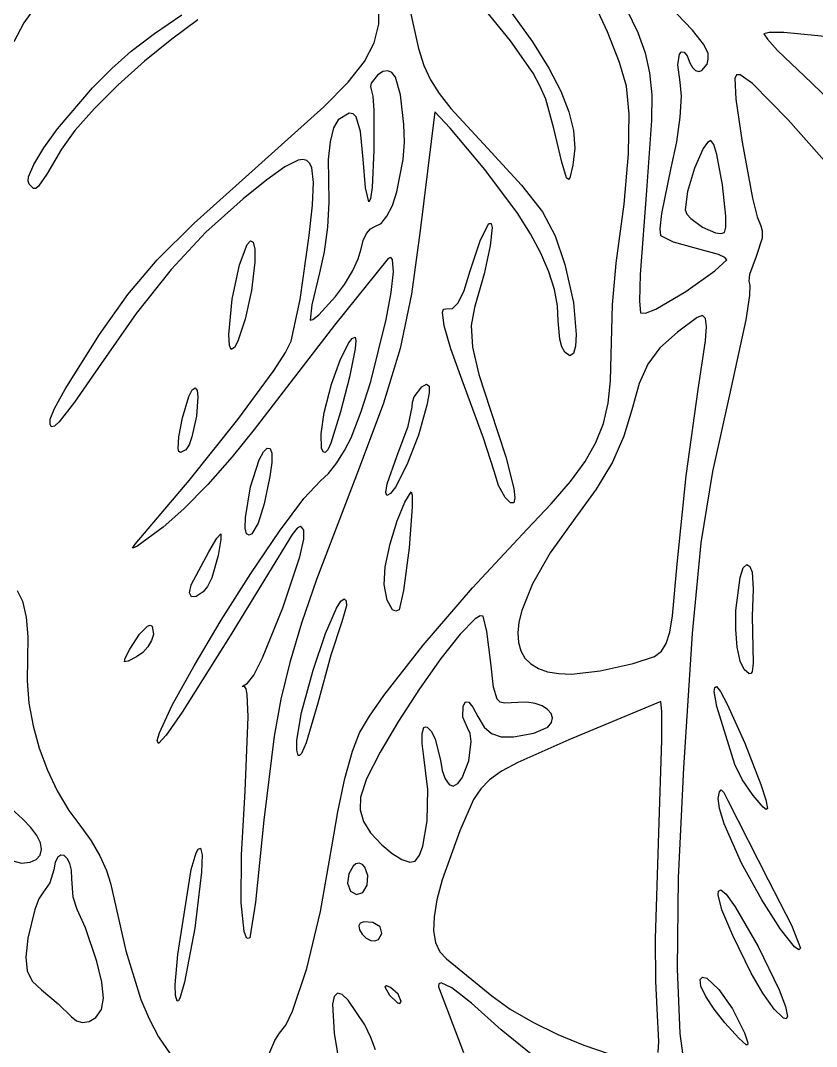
# Model space of a CAD drawing. Extents: x 9 to 1857, y 16 to 982.
# Drawn here: x 1455.3 to 1534.6, y 453.8 to 555.9 of the extents above; entities that cross this region are included whole.
import ezdxf

# ---------------------------------------------------------------- set-up
doc = ezdxf.new("R2010")
doc.units = 0

msp = doc.modelspace()

# ---------------------------------------------------------------- linework, layer by layer
at = {"layer": 'Layer 1'}
for p, q in [((1513.741209, 554.81238), (1510.4653, 561.858741)), ((1501.6134, 560.31171), (1506.264761, 553.829942)), ((1514.4237, 559.55648), (1516.782669, 554.754793)), ((1493.8853, 557.92922), (1494.939358, 553.159739)), ((1504.086266, 553.911238), (1500.33, 558.55422)), ((1522.224444, 554.97249), (1519.000225, 558.36359)), ((1456.99545, 557.624804), (1455.635574, 555.723432)), ((1490.977875, 555.573985), (1491.030485, 557.634797)), ((1468.650866, 554.655725), (1471.373625, 556.529919)), ((1472.965611, 556.012542), (1470.363, 554.097636)), ((1455.635574, 555.723432), (1454.631003, 553.84152)), ((1490.534496, 553.718136), (1490.977875, 555.573985)), ((1514.930485, 551.766743), (1513.741209, 554.81238)), ((1516.782669, 554.754793), (1517.498276, 552.745624)), ((1523.303055, 553.602312), (1522.224444, 554.97249)), ((1529.852059, 554.766955), (1529.3033, 554.62978)), ((1531.3095, 554.748994), (1529.852059, 554.766955)), ((1466.3263, 552.88176), (1468.650866, 554.655725)), ((1470.363, 554.097636), (1467.661063, 551.888315)), ((1506.3325, 550.719273), (1504.086266, 553.911238)), ((1506.264761, 553.829942), (1507.893096, 551.205194)), ((1529.3033, 554.62978), (1529.663248, 554.080956)), ((1529.663248, 554.080956), (1530.679662, 552.978048)), ((1536.0631, 554.29199), (1531.3095, 554.748994)), ((1464.408328, 551.179012), (1466.3263, 552.88176)), ((1489.564575, 551.863043), (1490.534496, 553.718136)), ((1494.939358, 553.159739), (1495.465459, 551.479648)), ((1517.498276, 552.745624), (1517.944, 550.744536)), ((1520.916062, 552.6126), (1521.121278, 552.833079)), ((1521.121278, 552.833079), (1521.376473, 552.786525)), ((1521.376473, 552.786525), (1521.662322, 552.434973)), ((1523.7618, 552.70582), (1523.303055, 553.602312)), ((1530.679662, 552.978048), (1534.0583, 549.75046)), ((1467.661063, 551.888315), (1465.036961, 549.536304)), ((1487.932338, 549.804498), (1489.564575, 551.863043)), ((1515.6383, 549.40108), (1514.930485, 551.766743)), ((1520.73287, 551.522393), (1520.916062, 552.6126)), ((1521.662322, 552.434973), (1521.9595, 551.74046)), ((1521.9595, 551.74046), (1522.200579, 551.254657)), ((1523.657772, 551.595919), (1523.775937, 552.098452)), ((1523.775937, 552.098452), (1523.7618, 552.70582)), ((1462.484652, 549.240942), (1464.408328, 551.179012)), ((1491.396072, 550.855767), (1490.8499, 550.50056)), ((1491.871577, 550.950275), (1491.396072, 550.855767)), ((1492.280821, 550.775866), (1491.871577, 550.950275)), ((1492.628213, 550.324321), (1492.280821, 550.775866)), ((1495.465459, 551.479648), (1496.114513, 550.039808)), ((1507.054068, 549.395002), (1506.3325, 550.719273)), ((1507.893096, 551.205194), (1509.097963, 548.901814)), ((1517.944, 550.744536), (1518.149368, 548.561754)), ((1520.9815, 549.81961), (1520.73287, 551.522393)), ((1522.200579, 551.254657), (1522.501041, 550.976353)), ((1522.501041, 550.976353), (1522.828939, 550.888438)), ((1522.828939, 550.888438), (1523.152325, 550.973801)), ((1523.152325, 550.973801), (1523.657772, 551.595919)), ((1485.502013, 547.338294), (1487.932338, 549.804498)), ((1490.227138, 549.721157), (1490.138014, 549.362029)), ((1490.8499, 550.50056), (1490.227138, 549.721157)), ((1493.155067, 548.556952), (1492.628213, 550.324321)), ((1496.114513, 550.039808), (1496.979196, 548.668081)), ((1521.110139, 548.410665), (1520.9815, 549.81961)), ((1526.601141, 550.5357), (1526.424925, 550.182047)), ((1526.424925, 550.182047), (1526.528494, 548.126611)), ((1526.944269, 550.526033), (1526.601141, 550.5357)), ((1528.176, 549.67492), (1526.944269, 550.526033)), ((1531.74085, 546.070263), (1528.176, 549.67492)), ((1534.0583, 549.75046), (1536.145445, 547.723053)), ((1459.002188, 545.156808), (1462.484652, 549.240942)), ((1465.036961, 549.536304), (1462.667858, 547.193331)), ((1490.138014, 549.362029), (1490.2244, 549.0852)), ((1490.2244, 549.0852), (1490.384542, 548.400538)), ((1496.979196, 548.668081), (1498.152186, 547.192333)), ((1507.595784, 548.106581), (1507.054068, 549.395002)), ((1509.097963, 548.901814), (1509.910434, 546.852758)), ((1515.91352, 546.639663), (1515.6383, 549.40108)), ((1490.384542, 548.400538), (1490.479144, 546.993012)), ((1493.4874, 545.58242), (1493.155067, 548.556952)), ((1508.4032, 545.20142), (1507.595784, 548.106581)), ((1518.149368, 548.561754), (1518.143906, 546.007502)), ((1520.985663, 546.32911), (1521.110139, 548.410665)), ((1526.528494, 548.126611), (1527.1655, 543.84337)), ((1462.667858, 547.193331), (1460.730917, 545.01112)), ((1477.704, 540.36608), (1485.502013, 547.338294)), ((1488.024212, 546.708596), (1486.9457, 546.07052)), ((1488.41727, 546.670635), (1488.024212, 546.708596)), ((1488.72915, 546.368611), (1488.41727, 546.670635)), ((1490.479144, 546.993012), (1490.494075, 543.046375)), ((1496.562, 546.8478), (1495.0877, 535.023)), ((1498.098225, 545.229284), (1496.562, 546.8478)), ((1498.152186, 547.192333), (1501.7938, 543.24022)), ((1509.910434, 546.852758), (1510.361583, 544.990983)), ((1515.829688, 542.671093), (1515.91352, 546.639663)), ((1486.9457, 546.07052), (1486.466116, 545.268207)), ((1489.158238, 544.894193), (1488.72915, 546.368611)), ((1493.522304, 543.840352), (1493.4874, 545.58242)), ((1518.143906, 546.007502), (1517.6186, 539.02548)), ((1520.63718, 543.85547), (1520.985663, 546.32911)), ((1537.2254, 539.83894), (1531.74085, 546.070263)), ((1457.634399, 543.259729), (1459.002188, 545.156808)), ((1460.730917, 545.01112), (1459.4033, 543.1414)), ((1486.466116, 545.268207), (1486.12545, 543.880695)), ((1489.4092, 542.12897), (1489.158238, 544.894193)), ((1501.551, 541.12172), (1498.098225, 545.229284)), ((1509.192011, 541.828345), (1508.4032, 545.20142)), ((1510.361583, 544.990983), (1510.482481, 543.249448)), ((1486.12545, 543.880695), (1485.954434, 542.098353)), ((1493.404344, 542.096889), (1493.522304, 543.840352)), ((1520.0938, 541.27027), (1520.63718, 543.85547)), ((1523.689096, 543.799851), (1523.281916, 543.205464)), ((1524.0278, 544.00221), (1523.689096, 543.799851)), ((1524.316265, 543.610374), (1524.0278, 544.00221)), ((1524.6282, 542.614648), (1524.316265, 543.610374)), ((1527.1655, 543.84337), (1528.194188, 538.271659)), ((1456.642905, 541.6253), (1457.634399, 543.259729)), ((1459.4033, 543.1414), (1457.93293, 540.637088)), ((1490.494075, 543.046375), (1490.313894, 539.3193)), ((1501.7938, 543.24022), (1505.178102, 539.554942)), ((1510.482481, 543.249448), (1510.3042, 541.56111)), ((1515.396411, 537.661916), (1515.829688, 542.671093)), ((1523.281916, 543.205464), (1522.4111, 541.246152)), ((1525.207525, 539.588488), (1524.6282, 542.614648)), ((1456.123205, 540.378012), (1456.642905, 541.6253)), ((1482.943079, 542.030124), (1481.631364, 541.384274)), ((1483.430694, 542.10272), (1482.943079, 542.030124)), ((1483.815663, 542.003138), (1483.430694, 542.10272)), ((1484.10512, 541.727404), (1483.815663, 542.003138)), ((1484.306201, 541.271548), (1484.10512, 541.727404)), ((1485.954434, 542.098353), (1485.9838, 540.11155)), ((1489.667412, 539.28455), (1489.4092, 542.12897)), ((1492.78815, 538.879349), (1493.404344, 542.096889)), ((1509.676163, 540.28039), (1509.192011, 541.828345)), ((1510.3042, 541.56111), (1509.999083, 540.282872)), ((1457.93293, 540.637088), (1457.106163, 539.43792)), ((1481.631364, 541.384274), (1479.823433, 540.097357)), ((1484.47178, 539.803587), (1484.306201, 541.271548)), ((1504.796328, 536.763398), (1501.551, 541.12172)), ((1519.157312, 536.73494), (1520.0938, 541.27027)), ((1522.4111, 541.246152), (1521.713309, 538.935365)), ((1456.070122, 539.938451), (1456.123205, 540.378012)), ((1456.1708, 539.64236), (1456.070122, 539.938451)), ((1456.619839, 539.215732), (1456.1708, 539.64236)), ((1457.106163, 539.43792), (1456.839393, 539.225214)), ((1472.583228, 535.783975), (1477.704, 540.36608)), ((1479.823433, 540.097357), (1477.4622, 538.20114)), ((1484.369484, 537.567487), (1484.47178, 539.803587)), ((1485.9838, 540.11155), (1486.017564, 537.868783)), ((1505.178102, 539.554942), (1507.261163, 536.89095)), ((1509.848812, 540.104994), (1509.676163, 540.28039)), ((1509.999083, 540.282872), (1509.848812, 540.104994)), ((1525.535863, 536.477656), (1525.207525, 539.588488)), ((1456.839393, 539.225214), (1456.619839, 539.215732)), ((1489.9833, 537.8858), (1489.667412, 539.28455)), ((1490.313894, 539.3193), (1490.164605, 538.186227)), ((1492.329076, 537.542058), (1492.78815, 538.879349)), ((1517.6186, 539.02548), (1516.995713, 530.666148)), ((1521.713309, 538.935365), (1521.4865, 537.08419)), ((1477.4622, 538.20114), (1473.768683, 534.8889)), ((1484.0564, 534.53148), (1484.369484, 537.567487)), ((1486.017564, 537.868783), (1485.860312, 535.372011)), ((1490.164605, 538.186227), (1489.9833, 537.8858)), ((1491.795456, 536.476944), (1492.329076, 537.542058)), ((1514.6233, 531.77868), (1515.396411, 537.661916)), ((1528.194188, 538.271659), (1528.653636, 536.398698)), ((1491.206871, 535.752401), (1491.795456, 536.476944)), ((1506.069264, 534.716803), (1504.796328, 536.763398)), ((1507.261163, 536.89095), (1508.539567, 534.501743)), ((1518.984452, 535.220048), (1519.157312, 536.73494)), ((1521.4865, 537.08419), (1521.649024, 536.670408)), ((1521.649024, 536.670408), (1522.032395, 536.220657)), ((1525.534063, 535.376091), (1525.535863, 536.477656)), ((1528.653636, 536.398698), (1528.9972, 535.49951)), ((1468.903975, 532.127419), (1472.583228, 535.783975)), ((1485.860312, 535.372011), (1485.54138, 532.925656)), ((1490.152678, 535.217412), (1490.5829, 535.43682)), ((1490.5829, 535.43682), (1491.206871, 535.752401)), ((1501.117638, 534.124166), (1501.9455, 535.73567)), ((1501.9455, 535.73567), (1502.165463, 535.740509)), ((1502.165463, 535.740509), (1502.252264, 535.334685)), ((1522.032395, 536.220657), (1523.205488, 535.361055)), ((1523.205488, 535.361055), (1524.493386, 534.801011)), ((1525.3833, 534.83608), (1525.534063, 535.376091)), ((1528.9972, 535.49951), (1529.160309, 535.017655)), ((1473.768683, 534.8889), (1470.297063, 531.17075)), ((1483.15205, 528.165415), (1484.0564, 534.53148)), ((1489.431659, 534.039528), (1489.754125, 534.72747)), ((1489.754125, 534.72747), (1490.152678, 535.217412)), ((1495.0877, 535.023), (1494.237188, 528.703813)), ((1502.252264, 535.334685), (1502.064562, 533.513255)), ((1507.105375, 532.76619), (1506.069264, 534.716803)), ((1508.539567, 534.501743), (1509.5099, 531.64082)), ((1519.054, 534.50307), (1518.984452, 535.220048)), ((1520.3046, 533.890056), (1519.054, 534.50307)), ((1524.493386, 534.801011), (1525.020265, 534.725706)), ((1525.020265, 534.725706), (1525.3837, 534.83615)), ((1525.3837, 534.83615), (1525.3833, 534.83608)), ((1529.160309, 535.017655), (1529.12795, 534.280903)), ((1477.098502, 531.616796), (1477.876987, 533.654423)), ((1477.876987, 533.654423), (1478.214855, 534.021455)), ((1478.214855, 534.021455), (1478.475755, 533.88366)), ((1478.475755, 533.88366), (1478.627649, 533.188309)), ((1489.2297, 533.22612), (1489.431659, 534.039528)), ((1500.0884, 531.00847), (1501.117638, 534.124166)), ((1502.064562, 533.513255), (1501.458755, 530.715782)), ((1522.6235, 533.24687), (1520.3046, 533.890056)), ((1529.12795, 534.280903), (1528.5372, 532.44377)), ((1478.627649, 533.188309), (1478.6385, 531.88267)), ((1485.54138, 532.925656), (1485.0901, 530.83414)), ((1488.932544, 532.211309), (1489.2297, 533.22612)), ((1492.179136, 532.341288), (1491.9114, 532.24002)), ((1492.350438, 532.135366), (1492.179136, 532.341288)), ((1507.901908, 530.917262), (1507.105375, 532.76619)), ((1524.78095, 532.644183), (1522.6235, 533.24687)), ((1525.423569, 532.357138), (1524.78095, 532.644183)), ((1525.6433, 532.12857), (1525.423569, 532.357138)), ((1528.5372, 532.44377), (1527.896988, 530.666254)), ((1465.992834, 528.669468), (1468.903975, 532.127419)), ((1476.3966, 528.19262), (1477.098502, 531.616796)), ((1478.6385, 531.88267), (1478.315625, 529.055082)), ((1491.9114, 532.24002), (1486.573938, 525.603854)), ((1488.350875, 530.974992), (1488.932544, 532.211309)), ((1492.429441, 530.92622), (1492.350438, 532.135366)), ((1509.5099, 531.64082), (1510.354691, 527.863914)), ((1514.251425, 527.630033), (1514.6233, 531.77868)), ((1524.417375, 531.009744), (1525.6433, 532.12857)), ((1470.297063, 531.17075), (1466.810011, 526.76977)), ((1485.0901, 530.83414), (1484.303013, 527.631614)), ((1487.568694, 529.67346), (1488.350875, 530.974992)), ((1492.199804, 528.861115), (1492.429441, 530.92622)), ((1499.471767, 529.064623), (1500.0884, 531.00847)), ((1501.458755, 530.715782), (1500.5112, 527.38667)), ((1508.456109, 529.175722), (1507.901908, 530.917262)), ((1516.995713, 530.666148), (1516.919848, 527.986021)), ((1521.5539, 528.9568), (1524.417375, 531.009744)), ((1527.896988, 530.666254), (1527.811111, 529.994028)), ((1486.67, 528.463), (1487.568694, 529.67346)), ((1527.811111, 529.994028), (1527.9089, 529.59097)), ((1527.9089, 529.59097), (1527.897064, 528.550997)), ((1463.1764, 524.68318), (1465.992834, 528.669468)), ((1476.06705, 524.67903), (1476.3966, 528.19262)), ((1476.3966, 528.19262), (1476.3966, 528.19262)), ((1478.315625, 529.055082), (1477.693275, 526.21015)), ((1484.997575, 526.656859), (1486.6701, 528.46307)), ((1486.6701, 528.46307), (1486.67, 528.463)), ((1491.712925, 526.188586), (1492.199804, 528.861115)), ((1494.237188, 528.703813), (1493.105125, 523.291061)), ((1498.893338, 527.844109), (1499.471767, 529.064623)), ((1508.765225, 527.547274), (1508.456109, 529.175722)), ((1518.561725, 527.213378), (1521.5538, 528.95677)), ((1521.5538, 528.95677), (1521.5539, 528.9568)), ((1527.897064, 528.550997), (1527.512563, 526.144595)), ((1482.2711, 524.01788), (1483.15205, 528.165415)), ((1484.303013, 527.631614), (1484.1388, 526.1026)), ((1497.316148, 526.902939), (1497.414365, 527.211658)), ((1497.414365, 527.211658), (1497.6418, 527.25158)), ((1497.6418, 527.25158), (1498.300789, 527.266553)), ((1498.300789, 527.266553), (1498.893338, 527.844109)), ((1500.5112, 527.38667), (1500.18877, 525.580724)), ((1508.8265, 526.03762), (1508.765225, 527.547274)), ((1510.354691, 527.863914), (1510.636775, 524.67757)), ((1514.1074, 522.65508), (1514.251425, 527.630033)), ((1516.919848, 527.986021), (1517.0269, 526.83878)), ((1517.537888, 526.820229), (1518.561725, 527.213378)), ((1466.810011, 526.76977), (1463.0702, 521.40904)), ((1477.693275, 526.21015), (1476.955162, 524.026868)), ((1484.1388, 526.1026), (1484.424937, 526.184508)), ((1484.424937, 526.184508), (1484.997575, 526.656859)), ((1490.173022, 520.015395), (1491.712925, 526.188586)), ((1497.495163, 525.53232), (1497.316148, 526.902939)), ((1517.0269, 526.83878), (1517.537888, 526.820229)), ((1522.657466, 526.387187), (1520.7171, 524.9285)), ((1523.210378, 526.561639), (1522.657466, 526.387187)), ((1523.517025, 526.276649), (1523.210378, 526.561639)), ((1523.601344, 525.465079), (1523.517025, 526.276649)), ((1486.573938, 525.603854), (1478.5667, 515.21402)), ((1498.15442, 523.246138), (1497.495163, 525.53232)), ((1500.18877, 525.580724), (1500.322762, 523.420012)), ((1508.987713, 524.215786), (1508.8265, 526.03762)), ((1523.487272, 524.059793), (1523.601344, 525.465079)), ((1527.512563, 526.144595), (1525.8905, 518.66637)), ((1459.750188, 519.2354), (1463.1764, 524.68318)), ((1476.105703, 523.597099), (1476.06705, 524.67903)), ((1487.961742, 523.821188), (1488.319996, 524.279124)), ((1488.319996, 524.279124), (1488.6186, 524.42479)), ((1488.6186, 524.42479), (1488.701441, 524.101232)), ((1509.214892, 523.446423), (1508.987713, 524.215786)), ((1510.636775, 524.67757), (1510.566574, 523.527091)), ((1520.7171, 524.9285), (1518.965589, 523.341307)), ((1476.285, 523.18423), (1476.105703, 523.597099)), ((1476.600105, 523.395531), (1476.285, 523.18423)), ((1476.955162, 524.026868), (1476.600105, 523.395531)), ((1481.697243, 522.882739), (1482.2711, 524.01788)), ((1487.136237, 522.139294), (1487.961742, 523.821188)), ((1488.617089, 523.246031), (1488.060512, 520.435109)), ((1488.701441, 524.101232), (1488.617089, 523.246031)), ((1493.105125, 523.291061), (1491.44675, 517.830979)), ((1499.2695, 520.15081), (1498.15442, 523.246138)), ((1500.322762, 523.420012), (1500.946898, 520.68698)), ((1509.5099, 522.90834), (1509.214892, 523.446423)), ((1510.566574, 523.527091), (1510.355422, 522.789731)), ((1518.965589, 523.341307), (1517.754537, 521.742831)), ((1522.7597, 519.19953), (1523.487272, 524.059793)), ((1480.56407, 521.131869), (1481.697243, 522.882739)), ((1486.281989, 519.72068), (1487.136237, 522.139294)), ((1510.003228, 522.553983), (1509.5099, 522.90834)), ((1510.355422, 522.789731), (1510.003228, 522.553983)), ((1514.045276, 520.084737), (1514.1074, 522.65508)), ((1463.0702, 521.40904), (1460.689233, 517.934595)), ((1476.955163, 516.218851), (1480.56407, 521.131869)), ((1517.754537, 521.742831), (1516.887417, 519.797992)), ((1488.060512, 520.435109), (1487.17628, 516.980827)), ((1501.402813, 514.374587), (1499.2695, 520.15081)), ((1500.946898, 520.68698), (1502.0949, 517.16407)), ((1513.806366, 517.844203), (1514.045276, 520.084737)), ((1458.679845, 517.298314), (1459.750188, 519.2354)), ((1472.073312, 518.524464), (1472.416005, 519.158564)), ((1472.416005, 519.158564), (1472.7141, 519.37527)), ((1472.7141, 519.37527), (1472.908196, 519.122152)), ((1472.908196, 519.122152), (1472.978517, 518.48932)), ((1485.5389, 516.90692), (1486.281989, 519.72068)), ((1489.22279, 517.0118), (1490.173022, 520.015395)), ((1494.5127, 518.482421), (1495.2579, 519.45616)), ((1495.2579, 519.45616), (1495.742717, 519.737298)), ((1495.742717, 519.737298), (1495.984937, 519.551965)), ((1495.984937, 519.551965), (1495.993214, 518.870139)), ((1516.887417, 519.797992), (1516.1677, 517.17171)), ((1521.593138, 510.59415), (1522.7597, 519.19953)), ((1471.4236, 516.3952), (1472.073312, 518.524464)), ((1472.978517, 518.48932), (1472.817937, 516.54844)), ((1494.320578, 517.937445), (1494.5127, 518.482421)), ((1495.993214, 518.870139), (1495.7762, 517.6618)), ((1525.8905, 518.66637), (1524.186022, 511.053226)), ((1458.2532, 516.25452), (1458.679845, 517.298314)), ((1460.689233, 517.934595), (1459.168113, 515.997988)), ((1487.17628, 516.980827), (1486.1918, 513.87199)), ((1488.2209, 514.39492), (1489.22279, 517.0118)), ((1491.44675, 517.830979), (1489.0173, 511.3698)), ((1493.91285, 515.549281), (1494.291, 517.44185)), ((1494.291, 517.44185), (1494.320578, 517.937445)), ((1495.7762, 517.6618), (1494.917281, 514.66228)), ((1502.0949, 517.16407), (1503.627236, 512.515173)), ((1513.338972, 515.825964), (1513.806366, 517.844203)), ((1516.1677, 517.17171), (1515.386663, 514.556979)), ((1458.251341, 515.711963), (1458.2532, 516.25452)), ((1459.168113, 515.997988), (1458.694666, 515.568579)), ((1471.068703, 514.476664), (1471.4236, 516.3952)), ((1471.4236, 516.3952), (1471.4236, 516.3952)), ((1472.115148, 510.150648), (1476.955163, 516.218851)), ((1472.817937, 516.54844), (1472.372564, 514.480488)), ((1485.231852, 514.799648), (1485.5389, 516.90697)), ((1485.5389, 516.90697), (1485.5389, 516.90692)), ((1458.393786, 515.478276), (1458.251341, 515.711963)), ((1458.694666, 515.568579), (1458.393786, 515.478276)), ((1478.5667, 515.21402), (1476.39, 512.498069)), ((1492.7913, 512.52716), (1493.91285, 515.549281)), ((1512.5914, 513.92251), (1513.338972, 515.825964)), ((1471.007375, 513.332107), (1471.068703, 514.476664)), ((1472.372564, 514.480488), (1472.086893, 513.688815)), ((1485.288487, 513.358165), (1485.231852, 514.799648)), ((1487.576802, 513.12082), (1488.2209, 514.39492)), ((1494.917281, 514.66228), (1493.7731, 511.718751)), ((1502.4571, 511.06219), (1501.402813, 514.374587)), ((1511.511953, 512.026327), (1512.5914, 513.92251)), ((1515.386663, 514.556979), (1514.232125, 511.979409)), ((1471.088141, 513.038227), (1471.007375, 513.332107)), ((1471.243909, 512.923627), (1471.088141, 513.038227)), ((1471.7826, 513.21332), (1471.243909, 512.923627)), ((1472.086893, 513.688815), (1471.7826, 513.21332)), ((1479.071764, 512.207778), (1479.493426, 512.993545)), ((1479.493426, 512.993545), (1479.864963, 513.378853)), ((1479.864963, 513.378853), (1480.151267, 513.344946)), ((1480.151267, 513.344946), (1480.31723, 512.873073)), ((1480.31723, 512.873073), (1480.327744, 511.944479)), ((1485.429671, 512.996431), (1485.288487, 513.358165)), ((1485.633555, 512.932339), (1485.429671, 512.996431)), ((1485.890733, 513.209616), (1485.633555, 512.932339)), ((1486.1918, 513.87199), (1485.890733, 513.209616)), ((1486.789313, 511.889805), (1487.576802, 513.12082)), ((1476.39, 512.498069), (1473.956425, 509.757966)), ((1478.2185, 509.50988), (1479.071764, 512.207778)), ((1480.327744, 511.944479), (1480.1477, 510.54041)), ((1485.958117, 510.842195), (1486.789313, 511.889805)), ((1491.817188, 509.806616), (1492.7913, 512.52716)), ((1492.7913, 512.52716), (1492.7913, 512.52716)), ((1503.627236, 512.515173), (1504.410987, 509.358355)), ((1510.048934, 510.029903), (1511.511953, 512.026327)), ((1514.232125, 511.979409), (1512.627775, 509.293365)), ((1489.0173, 511.3698), (1484.764486, 500.285853)), ((1485.1829, 510.11831), (1485.958117, 510.842195)), ((1493.7731, 511.718751), (1492.634919, 509.491092)), ((1502.4573, 511.06225), (1502.4571, 511.06219)), ((1502.903113, 509.654515), (1502.4573, 511.06225)), ((1524.186022, 511.053226), (1523.051525, 503.93617)), ((1466.7148, 503.79908), (1472.115148, 510.150648)), ((1480.1477, 510.54041), (1479.576095, 507.832101)), ((1483.507947, 508.340989), (1485.1829, 510.11831)), ((1491.670392, 508.964975), (1491.817188, 509.806616)), ((1508.150649, 507.825724), (1510.048934, 510.029903)), ((1520.6842, 501.81453), (1521.593138, 510.59415)), ((1473.956425, 509.757966), (1471.563238, 507.313028)), ((1477.7186, 506.475816), (1478.2185, 509.50988)), ((1478.2185, 509.50988), (1478.2185, 509.50988)), ((1491.794, 508.63918), (1491.670392, 508.964975)), ((1492.159098, 508.851926), (1491.794, 508.63918)), ((1492.634919, 509.491092), (1492.159098, 508.851926)), ((1493.56498, 508.001316), (1494.2007, 509.00956)), ((1494.2007, 509.00956), (1494.316888, 508.681003)), ((1503.5737, 508.45759), (1502.903113, 509.654515)), ((1504.410987, 509.358355), (1504.509719, 508.41265)), ((1512.627775, 509.293365), (1510.4973, 506.35321)), ((1479.576095, 507.832101), (1478.959087, 505.881441)), ((1481.085923, 505.08234), (1483.507947, 508.340989)), ((1492.820912, 506.141051), (1493.56498, 508.001316)), ((1494.316888, 508.681003), (1494.315775, 507.523439)), ((1504.096046, 507.932998), (1503.5737, 508.45759)), ((1504.406395, 507.927775), (1504.096046, 507.932998)), ((1504.509719, 508.41265), (1504.406395, 507.927775)), ((1505.7654, 505.30628), (1508.150649, 507.825724)), ((1471.563238, 507.313028), (1469.5077, 505.48257)), ((1494.315775, 507.523439), (1493.9894, 503.45086)), ((1477.689666, 505.404163), (1477.7186, 506.475816)), ((1478.959087, 505.881441), (1478.355786, 504.833663)), ((1492.116764, 503.85343), (1492.820912, 506.141051)), ((1510.4973, 506.35321), (1508.049545, 502.930252)), ((1469.5077, 505.48257), (1466.8997, 503.571246)), ((1474.871189, 504.417117), (1475.245887, 504.832803)), ((1475.245887, 504.832803), (1475.256517, 504.264822)), ((1482.367325, 504.774355), (1476.1934, 494.67211)), ((1477.8253, 504.834), (1477.689666, 505.404163)), ((1478.077747, 504.69374), (1477.8253, 504.834)), ((1478.355786, 504.833663), (1478.077747, 504.69374)), ((1478.241666, 500.869559), (1481.085923, 505.08234)), ((1482.854976, 505.39818), (1482.367325, 504.774355)), ((1483.136253, 505.571363), (1482.854976, 505.39818)), ((1483.319135, 505.448931), (1483.136253, 505.571363)), ((1483.5116, 505.18591), (1483.319135, 505.448931)), ((1483.52588, 504.310222), (1483.5116, 505.18591)), ((1500.304622, 499.465523), (1505.7654, 505.30628)), ((1466.458528, 503.390153), (1466.7148, 503.79908)), ((1474.0435, 503.05291), (1474.871189, 504.417117)), ((1475.256517, 504.264822), (1474.992, 502.67803)), ((1483.110778, 502.530199), (1483.52588, 504.310222)), ((1491.6008, 501.56312), (1492.116764, 503.85343)), ((1523.051525, 503.93617), (1522.188266, 494.899564)), ((1466.8997, 503.571246), (1466.458528, 503.390153)), ((1472.3019, 499.7388), (1474.0435, 503.05291)), ((1474.992, 502.67803), (1474.351712, 500.453228)), ((1493.9894, 503.45086), (1493.440488, 499.194073)), ((1508.049545, 502.930252), (1506.287634, 499.870395)), ((1481.442475, 497.47883), (1483.110778, 502.530199)), ((1520.208012, 496.651591), (1520.6842, 501.81453)), ((1527.262186, 501.448079), (1527.6147, 501.78425)), ((1527.6147, 501.78425), (1527.931591, 501.564682)), ((1475.300013, 496.229841), (1478.241666, 500.869559)), ((1491.520219, 499.791988), (1491.6008, 501.56312)), ((1491.6008, 501.56312), (1491.6008, 501.56312)), ((1526.938388, 500.472994), (1527.262186, 501.448079)), ((1527.931591, 501.564682), (1528.158275, 501.026653)), ((1528.158275, 501.026653), (1528.2568, 499.31876)), ((1472.14783, 498.95027), (1472.3019, 499.7388)), ((1472.3019, 499.7388), (1472.3019, 499.7388)), ((1473.931561, 499.58979), (1473.5096, 499.05101)), ((1474.351712, 500.453228), (1473.931561, 499.58979)), ((1484.764486, 500.285853), (1483.271343, 495.923054)), ((1491.80965, 498.244311), (1491.520219, 499.791988)), ((1506.287634, 499.870395), (1505.21225, 497.20466)), ((1526.5206, 497.20687), (1526.938388, 500.472994)), ((1454.9861, 499.1822), (1455.51457, 498.128436)), ((1472.322437, 498.558741), (1472.14783, 498.95027)), ((1472.788702, 498.585294), (1472.322437, 498.558741)), ((1473.5096, 499.05101), (1472.788702, 498.585294)), ((1493.440488, 499.194073), (1493.0208, 497.26509)), ((1495.3863, 493.756594), (1500.304622, 499.465523)), ((1528.2568, 499.31876), (1528.1567, 496.628135)), ((1455.51457, 498.128436), (1455.874788, 496.534685)), ((1486.763103, 497.426415), (1487.207113, 498.121442)), ((1487.207113, 498.121442), (1487.5483, 498.3497)), ((1487.75785, 497.649413), (1487.2906, 496.05709)), ((1487.5483, 498.3497), (1487.741922, 498.148668)), ((1487.741922, 498.148668), (1487.75785, 497.649413)), ((1492.349656, 497.281532), (1491.80965, 498.244311)), ((1455.874788, 496.534685), (1456.042911, 494.561749)), ((1479.406784, 492.475176), (1481.442475, 497.47883)), ((1485.663075, 494.892239), (1486.763103, 497.426415)), ((1492.676301, 497.132429), (1492.349656, 497.281532)), ((1493.0208, 497.26509), (1492.676301, 497.132429)), ((1501.072832, 496.667075), (1500.569163, 496.356893)), ((1501.3795, 496.62027), (1501.072832, 496.667075)), ((1501.741512, 495.092236), (1501.3795, 496.62027)), ((1505.21225, 497.20466), (1504.932219, 496.029282)), ((1519.944027, 495.032255), (1520.208012, 496.651591)), ((1526.513995, 495.300819), (1526.5211, 497.20687)), ((1526.5211, 497.20687), (1526.5206, 497.20687)), ((1528.1567, 496.628135), (1528.2228, 493.50776)), ((1467.166719, 494.844472), (1467.941475, 495.636296)), ((1467.941475, 495.636296), (1468.228634, 495.74441)), ((1468.228634, 495.74441), (1468.432244, 495.650005)), ((1468.432244, 495.650005), (1468.5386, 494.82167)), ((1472.585801, 491.690382), (1475.300013, 496.229841)), ((1483.271343, 495.923054), (1482.114038, 492.026725)), ((1487.2906, 496.05709), (1486.200537, 492.762716)), ((1500.569163, 496.356893), (1499.087431, 494.8375)), ((1504.932219, 496.029282), (1504.824075, 494.964066)), ((1456.042911, 494.561749), (1455.9951, 492.37043)), ((1466.2084, 493.33846), (1467.166719, 494.844472)), ((1468.5386, 494.82167), (1468.365708, 494.205518)), ((1476.1934, 494.67211), (1471.418163, 487.071481)), ((1484.441134, 491.259544), (1485.663075, 494.892239)), ((1499.087431, 494.8375), (1497.167521, 492.405944)), ((1502.127, 492.00268), (1501.741512, 495.092236)), ((1504.824075, 494.964066), (1504.887904, 494.012891)), ((1519.594575, 493.899706), (1519.944027, 495.032255)), ((1522.188266, 494.899564), (1521.2975, 481.52777)), ((1526.667362, 493.554608), (1526.513995, 495.300819)), ((1467.993138, 493.576857), (1467.475798, 493.009348)), ((1468.365708, 494.205518), (1467.993138, 493.576857)), ((1491.480628, 488.750458), (1495.3863, 493.756594)), ((1504.887904, 494.012891), (1505.12379, 493.179634)), ((1519.108501, 493.137967), (1519.594575, 493.899706)), ((1526.954098, 492.16156), (1526.667362, 493.554608)), ((1528.2228, 493.50776), (1528.257169, 491.942387)), ((1465.665725, 492.084509), (1465.746525, 492.461322)), ((1465.746525, 492.461322), (1466.2084, 493.33848)), ((1466.8686, 492.57665), (1466.021313, 492.144224)), ((1466.2084, 493.33848), (1466.2084, 493.33846)), ((1467.475798, 493.009348), (1466.8686, 492.57665)), ((1478.532448, 490.754796), (1479.406784, 492.475176)), ((1486.200537, 492.762716), (1484.913, 487.97036)), ((1505.12379, 493.179634), (1505.53182, 492.468173)), ((1505.53182, 492.468173), (1506.112078, 491.882384)), ((1516.319, 491.91784), (1518.43465, 492.631061)), ((1518.43465, 492.631061), (1519.108501, 493.137967)), ((1455.9951, 492.37043), (1455.961013, 490.211262)), ((1466.021313, 492.144224), (1465.665725, 492.084509)), ((1470.42387, 487.778376), (1472.585801, 491.690382)), ((1482.114038, 492.026725), (1481.227815, 488.35713)), ((1497.167521, 492.405944), (1495.04265, 489.406083)), ((1502.39525, 489.577467), (1502.127, 492.00268)), ((1506.112078, 491.882384), (1506.86465, 491.426146)), ((1506.86465, 491.426146), (1507.789621, 491.103336)), ((1513.007538, 491.201412), (1516.319, 491.91784)), ((1527.3471, 491.315), (1526.954098, 492.16156)), ((1528.257169, 491.942387), (1528.1373, 491.09156)), ((1477.9038, 489.96261), (1478.532448, 490.754796)), ((1483.2902, 487.0407), (1484.441134, 491.259544)), ((1507.789621, 491.103336), (1508.887076, 490.917832)), ((1508.887076, 490.917832), (1510.1571, 490.87351)), ((1510.1571, 490.8735), (1513.007538, 491.201412)), ((1510.1571, 490.87351), (1510.1571, 490.8735)), ((1527.841256, 490.900643), (1527.3471, 491.315)), ((1528.012671, 490.917027), (1527.841256, 490.900643)), ((1528.1373, 491.09156), (1528.012671, 490.917027)), ((1455.961013, 490.211262), (1456.157275, 487.9828)), ((1477.3755, 489.637714), (1477.9038, 489.96261)), ((1477.6338, 489.5952), (1477.3755, 489.637714)), ((1477.782405, 489.412129), (1477.6338, 489.5952)), ((1477.890525, 488.825876), (1477.782405, 489.412129)), ((1495.04265, 489.406083), (1492.946035, 486.181769)), ((1502.764, 488.356566), (1502.39525, 489.577467)), ((1524.372273, 489.145436), (1524.421615, 489.521827)), ((1524.421615, 489.521827), (1524.5881, 489.63511)), ((1524.5881, 489.63511), (1524.995381, 489.145681)), ((1477.984575, 486.613986), (1477.890525, 488.825876)), ((1481.227815, 488.35713), (1480.54792, 484.674534)), ((1490.054471, 486.689364), (1491.480628, 488.750458)), ((1503.064625, 488.081718), (1502.764, 488.356566)), ((1524.616712, 487.638631), (1524.372273, 489.145436)), ((1524.995381, 489.145681), (1525.669433, 487.882416)), ((1456.157275, 487.9828), (1456.570193, 485.727635)), ((1469.139057, 485.021021), (1470.42387, 487.778376)), ((1484.913, 487.97036), (1483.746475, 484.022829)), ((1499.341662, 486.567221), (1499.3829, 487.68627)), ((1499.3829, 487.68627), (1499.623419, 488.089895)), ((1499.623419, 488.089895), (1499.9371, 488.057253)), ((1499.9371, 488.057253), (1500.338081, 487.578214)), ((1500.338081, 487.578214), (1500.8405, 486.64265)), ((1503.48465, 487.96873), (1503.064625, 488.081718)), ((1504.8086, 488.04271), (1503.48465, 487.96873)), ((1505.719319, 488.061716), (1504.8086, 488.04271)), ((1506.539437, 487.935547), (1505.719319, 488.061716)), ((1507.237588, 487.690057), (1506.539437, 487.935547)), ((1507.7824, 487.351101), (1507.237588, 487.690057)), ((1508.142506, 486.944533), (1507.7824, 487.351101)), ((1519.0486, 488.12612), (1509.8985, 484.32111)), ((1519.170194, 487.103149), (1519.0486, 488.12612)), ((1526.4199, 481.85607), (1524.616712, 487.638631)), ((1525.669433, 487.882416), (1527.415613, 483.99361)), ((1471.418163, 487.071481), (1469.818433, 484.773177)), ((1477.6788, 479.2238), (1477.984575, 486.613986)), ((1482.826737, 484.284641), (1483.2902, 487.04068)), ((1483.2902, 487.04068), (1483.2902, 487.0407)), ((1489.0578, 485.01808), (1490.054471, 486.689364)), ((1499.7997, 485.52804), (1499.341662, 486.567221)), ((1500.8405, 486.64265), (1501.470564, 485.584224)), ((1508.286538, 486.496208), (1508.142506, 486.944533)), ((1508.183125, 486.031978), (1508.286538, 486.496208)), ((1519.17265, 484.299814), (1519.170194, 487.103149)), ((1456.570193, 485.727635), (1457.186075, 483.488356)), ((1492.946035, 486.181769), (1491.110894, 483.076859)), ((1495.294438, 484.961258), (1495.46738, 485.534097)), ((1495.46738, 485.534097), (1495.61556, 485.630358)), ((1495.61556, 485.630358), (1495.8031, 485.58371)), ((1495.8031, 485.58371), (1496.216322, 485.140581)), ((1500.077049, 484.94281), (1499.7997, 485.52804)), ((1501.470564, 485.584224), (1502.204362, 484.934339)), ((1506.427325, 484.988124), (1507.8009, 485.5777)), ((1507.8009, 485.5777), (1508.183125, 486.031978)), ((1468.927082, 484.240085), (1469.139057, 485.021021)), ((1469.818433, 484.773177), (1469.0562, 483.94551)), ((1480.54792, 484.674534), (1479.5481, 476.3114)), ((1482.808517, 483.298023), (1482.826737, 484.284641)), ((1488.358914, 483.206436), (1489.0578, 485.01808)), ((1495.294952, 483.962017), (1495.294438, 484.961258)), ((1496.216322, 485.140581), (1496.6002, 484.371761)), ((1496.6002, 484.371761), (1497.1087, 482.28943)), ((1500.180839, 484.142196), (1500.077049, 484.94281)), ((1502.204362, 484.934339), (1503.145555, 484.634192)), ((1503.145555, 484.634192), (1504.3978, 484.62498)), ((1504.3978, 484.62498), (1506.427325, 484.988124)), ((1509.8985, 484.32111), (1504.831788, 482.052813)), ((1518.8467, 475.06612), (1519.17265, 484.299814)), ((1457.186075, 483.488356), (1457.991229, 481.307556)), ((1469.0562, 483.94551), (1468.927082, 484.240085)), ((1482.9476, 482.75963), (1482.808517, 483.298023)), ((1483.746475, 484.022829), (1483.268841, 482.9702)), ((1495.4796, 482.6332), (1495.294952, 483.962017)), ((1499.954113, 482.245159), (1500.180839, 484.142196)), ((1527.415613, 483.99361), (1529.022161, 479.887154)), ((1483.084641, 482.748972), (1482.9476, 482.75963)), ((1483.268841, 482.9702), (1483.084641, 482.748972)), ((1487.605588, 480.464264), (1488.358914, 483.206436)), ((1491.110894, 483.076859), (1489.770443, 480.435208)), ((1495.855605, 479.390159), (1495.4796, 482.6332)), ((1497.1087, 482.28943), (1497.301627, 481.250708)), ((1499.292255, 480.537615), (1499.954113, 482.245159)), ((1457.991229, 481.307556), (1458.971963, 479.227824)), ((1497.301627, 481.250708), (1497.603463, 480.42008)), ((1504.831788, 482.052813), (1503.204616, 481.184571)), ((1521.2975, 481.52777), (1520.785652, 470.590231)), ((1527.165289, 480.371456), (1526.4199, 481.85612)), ((1526.4199, 481.85612), (1526.4199, 481.85607)), ((1486.888392, 477.1637), (1487.605588, 480.464264)), ((1489.770443, 480.435208), (1489.1579, 478.60067)), ((1497.603463, 480.42008), (1497.972742, 479.881832)), ((1498.852131, 479.973867), (1499.292255, 480.537615)), ((1502.011925, 480.351874), (1501.12648, 479.448427)), ((1503.204616, 481.184571), (1502.011925, 480.351874)), ((1528.244888, 478.762849), (1527.165289, 480.371456)), ((1458.971963, 479.227824), (1460.114584, 477.291752)), ((1477.323339, 472.853652), (1477.6788, 479.2238)), ((1495.807363, 476.259271), (1495.855605, 479.390159)), ((1497.972742, 479.881832), (1498.368, 479.72025)), ((1498.368, 479.72025), (1498.852131, 479.973867)), ((1501.12648, 479.448427), (1500.42105, 478.367935)), ((1524.7636, 478.48188), (1524.890309, 479.158491)), ((1524.890309, 479.158491), (1525.0713, 479.355526)), ((1525.0713, 479.355526), (1525.337491, 479.066631)), ((1529.022161, 479.887154), (1529.521674, 478.351826)), ((1489.1579, 478.60067), (1489.137917, 477.344647)), ((1500.42105, 478.367935), (1499.0413, 475.25064)), ((1524.8897, 477.491057), (1524.7636, 478.48188)), ((1525.337491, 479.066631), (1525.7198, 478.28545)), ((1525.7198, 478.28545), (1529.7581, 470.393)), ((1529.228167, 477.607224), (1528.244888, 478.762849)), ((1529.521674, 478.351826), (1529.6846, 477.48151)), ((1455.4999, 476.44008), (1454.427148, 477.451962)), ((1460.114584, 477.291752), (1461.4054, 475.54193)), ((1486.2979, 473.67688), (1486.888392, 477.1637)), ((1489.137917, 477.344647), (1489.455837, 476.199324)), ((1525.3716, 475.946123), (1524.8897, 477.491057)), ((1529.549147, 477.37957), (1529.228167, 477.607224)), ((1529.6846, 477.48151), (1529.549147, 477.37957)), ((1456.341753, 475.605509), (1455.4999, 476.44008)), ((1479.5481, 476.3114), (1478.692663, 468.159481)), ((1489.455837, 476.199324), (1490.155339, 475.066883)), ((1495.375439, 473.720023), (1495.807363, 476.259271)), ((1456.938525, 474.803612), (1456.341753, 475.605509)), ((1461.4054, 475.54193), (1462.343767, 474.248728)), ((1490.155339, 475.066883), (1491.2801, 473.84951)), ((1499.0413, 475.25064), (1497.280016, 470.372558)), ((1518.530262, 464.521905), (1518.8467, 475.06612)), ((1527.0965, 472.03947), (1525.3716, 475.946123)), ((1457.290759, 474.05866), (1456.938525, 474.803612)), ((1457.399, 473.394929), (1457.290759, 474.05866)), ((1462.343767, 474.248728), (1463.196738, 472.782659)), ((1457.263791, 472.83669), (1457.399, 473.394929)), ((1472.310675, 471.415593), (1472.788784, 473.07721)), ((1472.788784, 473.07721), (1473.01374, 473.426843)), ((1473.01374, 473.426843), (1473.2428, 473.51826)), ((1473.2428, 473.51826), (1473.396164, 472.872282)), ((1485.170377, 467.235393), (1486.2979, 473.67688)), ((1491.2801, 473.84951), (1492.297389, 473.001067)), ((1495.028274, 472.822103), (1495.375439, 473.720023)), ((1454.54417, 472.271493), (1455.4025, 472.03766)), ((1455.4025, 472.03766), (1455.4029, 472.03766)), ((1455.4029, 472.03766), (1456.265197, 472.133782)), ((1456.265197, 472.133782), (1456.885675, 472.408216)), ((1456.885675, 472.408216), (1457.263791, 472.83669)), ((1458.766768, 472.150035), (1458.6186, 471.38125)), ((1459.012922, 472.628445), (1458.766768, 472.150035)), ((1459.319071, 472.83563), (1459.012922, 472.628445)), ((1459.647225, 472.790739), (1459.319071, 472.83563)), ((1459.959395, 472.512919), (1459.647225, 472.790739)), ((1460.217591, 472.02132), (1459.959395, 472.512919)), ((1460.383822, 471.335091), (1460.217591, 472.02132)), ((1463.196738, 472.782659), (1463.870289, 471.323848)), ((1473.396164, 472.872282), (1473.336012, 471.158324)), ((1477.287763, 468.082595), (1477.323339, 472.853652)), ((1489.0417, 472.03451), (1488.708718, 471.973954)), ((1489.357574, 471.912991), (1489.0417, 472.03451)), ((1492.297389, 473.001067), (1493.261362, 472.417524)), ((1493.261362, 472.417524), (1494.06463, 472.150553)), ((1494.06463, 472.150553), (1494.5998, 472.25183)), ((1494.5998, 472.25183), (1494.6004, 472.2519)), ((1494.6004, 472.2519), (1495.028274, 472.822103)), ((1529.115073, 468.390633), (1527.0965, 472.03947)), ((1527.0965, 472.03947), (1527.0965, 472.03947)), ((1458.6186, 471.38125), (1458.244075, 470.07112)), ((1460.4201, 470.47338), (1460.383822, 471.335091)), ((1463.870289, 471.323848), (1464.2704, 470.05242)), ((1470.9581, 462.92906), (1472.310675, 471.415593)), ((1473.336012, 471.158324), (1472.6523, 465.56972)), ((1487.994137, 470.985308), (1487.877592, 470.044408)), ((1488.414939, 471.752856), (1487.994137, 470.985308)), ((1488.708718, 471.973954), (1488.414939, 471.752856)), ((1489.605027, 471.64104), (1489.357574, 471.912991)), ((1489.875487, 470.808539), (1489.605027, 471.64104)), ((1458.244075, 470.07112), (1457.5457, 469.07698)), ((1460.53775, 468.637755), (1460.4201, 470.47338)), ((1464.2704, 470.05242), (1465.804473, 463.303722)), ((1487.877592, 470.044408), (1488.1636, 469.2427)), ((1489.81473, 469.862395), (1489.875487, 470.808539)), ((1497.280016, 470.372558), (1496.761013, 468.395385)), ((1520.785652, 470.590231), (1520.668688, 461.500758)), ((1529.7581, 470.393), (1532.048338, 465.859405)), ((1457.5457, 469.07698), (1457.140195, 468.483395)), ((1488.1636, 469.2427), (1488.750338, 468.933567)), ((1488.750338, 468.933567), (1489.3844, 469.128)), ((1489.3844, 469.128), (1489.81473, 469.862395)), ((1489.3844, 469.128), (1489.3844, 469.128)), ((1524.749253, 468.879405), (1524.803397, 469.248794)), ((1524.803397, 469.248794), (1525.0148, 469.39505)), ((1525.0148, 469.39505), (1525.572393, 468.954678)), ((1525.572393, 468.954678), (1526.465759, 467.70009)), ((1457.140195, 468.483395), (1456.722512, 467.435761)), ((1460.9602, 467.42316), (1460.53775, 468.637755)), ((1477.56218, 465.226941), (1477.287763, 468.082595)), ((1478.692663, 468.159481), (1478.1367, 464.603)), ((1496.761013, 468.395385), (1496.481, 466.705881)), ((1525.136225, 467.407), (1524.749253, 468.879405)), ((1530.982363, 465.451481), (1529.115073, 468.390633)), ((1456.722512, 467.435761), (1456.0473, 464.56989)), ((1461.793663, 465.583282), (1460.9602, 467.42316)), ((1483.809238, 461.562658), (1485.170377, 467.235393)), ((1526.222684, 464.849375), (1525.136225, 467.407)), ((1526.465759, 467.70009), (1528.744925, 463.725894)), ((1489.132008, 466.068038), (1488.987713, 465.782931)), ((1489.4763, 466.21323), (1489.132008, 466.068038)), ((1490.396463, 466.122412), (1489.4763, 466.21323)), ((1491.1022, 465.69465), (1490.396463, 466.122412)), ((1496.481, 466.705881), (1496.4384, 465.288866)), ((1462.8993, 462.24423), (1461.793663, 465.583282)), ((1472.6523, 465.56972), (1471.629063, 460.179969)), ((1477.812545, 464.616237), (1477.56218, 465.226941)), ((1488.987713, 465.782931), (1489.048561, 465.399111)), ((1489.048561, 465.399111), (1489.3197, 464.95778)), ((1489.3197, 464.95778), (1489.731444, 464.574598)), ((1490.9456, 464.4392), (1491.2843, 465.050417)), ((1491.2843, 465.050417), (1491.1022, 465.69465)), ((1496.4384, 465.288866), (1496.631634, 464.129159)), ((1528.0556, 461.07807), (1526.222684, 464.849375)), ((1532.373495, 463.690619), (1530.982363, 465.451481)), ((1532.048338, 465.859405), (1532.9636, 463.57665)), ((1456.0473, 464.56989), (1455.855409, 462.676048)), ((1477.965476, 464.532464), (1477.812545, 464.616237)), ((1478.1367, 464.603), (1477.965476, 464.532464)), ((1489.731444, 464.574598), (1490.17525, 464.349099)), ((1490.17525, 464.349099), (1490.597756, 464.298295)), ((1490.597756, 464.298295), (1490.9456, 464.4392)), ((1490.9456, 464.4392), (1490.9456, 464.4392)), ((1496.631634, 464.129159), (1497.059127, 463.211577)), ((1518.543105, 460.299972), (1518.530262, 464.521905)), ((1465.804473, 463.303722), (1467.296912, 458.468208)), ((1470.710325, 459.912651), (1470.9583, 462.92901)), ((1470.9583, 462.92901), (1470.9581, 462.92906)), ((1497.059127, 463.211577), (1497.7193, 462.52094)), ((1528.744925, 463.725894), (1530.822528, 459.427726)), ((1532.788981, 463.398485), (1532.373495, 463.690619)), ((1532.9636, 463.57665), (1532.788981, 463.398485)), ((1455.855409, 462.676048), (1455.986075, 461.304269)), ((1463.409006, 460.178451), (1462.8993, 462.24423)), ((1497.7193, 462.52094), (1502.2411, 458.83988)), ((1455.986075, 461.304269), (1456.486303, 460.275778)), ((1482.39408, 457.301208), (1483.809238, 461.562658)), ((1520.668688, 461.500758), (1520.938555, 455.07594)), ((1528.0556, 461.07805), (1528.0556, 461.07807)), ((1529.198708, 459.084937), (1528.0556, 461.07805)), ((1456.486303, 460.275778), (1457.4031, 459.4118)), ((1463.5628, 458.602364), (1463.409006, 460.178451)), ((1470.751581, 458.854188), (1470.710325, 459.912651)), ((1471.629063, 460.179969), (1471.201092, 458.681265)), ((1491.733517, 459.819904), (1491.588262, 459.733075)), ((1492.1299, 459.6625), (1491.733517, 459.819904)), ((1496.957886, 460.032702), (1496.9114, 459.71028)), ((1497.184361, 460.131504), (1496.957886, 460.032702)), ((1498.237688, 459.617149), (1497.184361, 460.131504)), ((1518.6774, 457.54472), (1518.543105, 460.299972)), ((1522.963, 460.4494), (1523.214979, 460.701797)), ((1523.051636, 459.792877), (1522.963, 460.4494)), ((1522.963, 460.4494), (1522.963, 460.4494)), ((1523.549013, 458.763971), (1523.051636, 459.792877)), ((1523.214979, 460.701797), (1523.637459, 460.589284)), ((1523.637459, 460.589284), (1524.823775, 459.474971)), ((1457.4031, 459.4118), (1459.0668, 458.045496)), ((1470.9053, 458.29814), (1470.751581, 458.854188)), ((1486.538642, 458.759956), (1486.375986, 457.986349)), ((1486.858287, 459.089221), (1486.538642, 458.759956)), ((1487.328585, 458.972442), (1486.858287, 459.089221)), ((1487.943195, 458.407913), (1487.328585, 458.972442)), ((1491.588262, 459.733075), (1492.0559, 458.87869)), ((1492.0559, 458.87869), (1492.833525, 458.115606)), ((1492.916425, 458.992504), (1492.1299, 459.6625)), ((1493.2003, 458.25602), (1492.916425, 458.992504)), ((1496.9114, 459.71028), (1499.4264, 453.17639)), ((1500.192195, 458.085019), (1498.237688, 459.617149)), ((1502.2411, 458.83988), (1502.2412, 458.8399)), ((1502.2412, 458.8399), (1504.069402, 457.504744)), ((1524.373708, 457.503662), (1523.549013, 458.763971)), ((1524.823775, 459.474971), (1526.181653, 457.517353)), ((1530.352963, 457.496752), (1529.198708, 459.084937)), ((1530.822528, 459.427726), (1531.463941, 457.768172)), ((1459.0668, 458.045496), (1460.363, 456.7548)), ((1463.359594, 457.455604), (1463.5628, 458.602364)), ((1467.296912, 458.468208), (1468.120692, 456.522308)), ((1471.033092, 458.335343), (1470.9053, 458.29814)), ((1471.201092, 458.681265), (1471.033092, 458.335343)), ((1486.375986, 457.986349), (1486.547, 455.11293)), ((1489.58, 455.92879), (1487.943195, 458.407913)), ((1492.833525, 458.115606), (1493.086934, 458.062656)), ((1493.086934, 458.062656), (1493.2, 458.25601)), ((1493.2, 458.25601), (1493.2003, 458.25602)), ((1503.1687, 455.45292), (1500.192195, 458.085019)), ((1531.463941, 457.768172), (1531.6688, 456.76085)), ((1460.363, 456.7548), (1460.3635, 456.75491)), ((1460.3635, 456.75491), (1460.890722, 456.323043)), ((1462.144966, 456.283359), (1462.7983, 456.67781)), ((1462.7983, 456.67781), (1463.359594, 457.455604)), ((1481.722368, 455.900508), (1482.39408, 457.301208)), ((1504.069402, 457.504744), (1506.321553, 456.19454)), ((1518.858337, 454.28186), (1518.6774, 457.54472)), ((1525.4443, 456.15293), (1524.373708, 457.503662)), ((1526.181653, 457.517353), (1527.3708, 455.12732)), ((1531.261836, 456.619917), (1530.352963, 457.496752)), ((1531.6688, 456.76085), (1531.54409, 456.544011)), ((1460.890722, 456.323043), (1461.496825, 456.165481)), ((1461.496825, 456.165481), (1462.144966, 456.283359)), ((1468.120692, 456.522308), (1469.04587, 454.76)), ((1481.1045, 455.09358), (1481.722368, 455.900508)), ((1490.197105, 454.679007), (1489.58, 455.92879)), ((1506.321553, 456.19454), (1508.817046, 454.977334)), ((1526.825808, 454.604677), (1525.4443, 456.15293)), ((1531.54409, 456.544011), (1531.261836, 456.619917)), ((1469.04587, 454.76), (1471.3495, 451.39322)), ((1480.635316, 454.374588), (1481.1045, 455.09358)), ((1486.547, 455.11293), (1487.225794, 450.809371)), ((1490.637837, 453.456411), (1490.197105, 454.679007)), ((1506.833309, 452.461139), (1503.1687, 455.45292)), ((1508.817046, 454.977334), (1511.375275, 453.921169)), ((1520.938555, 455.07594), (1521.216033, 453.117962)), ((1527.3708, 455.12732), (1527.706661, 454.135745)), ((1480.04075, 452.982557), (1480.635316, 454.374588)), ((1511.375275, 453.921169), (1513.815632, 453.094091)), ((1518.791967, 453.188731), (1518.858337, 454.28186)), ((1527.552463, 453.946906), (1526.825808, 454.604677)), ((1527.695969, 453.938241), (1527.552463, 453.946906)), ((1527.706661, 454.135745), (1527.695969, 453.938241))]:
    msp.add_line(p, q, dxfattribs=at)

doc.saveas('drawing.dxf')
